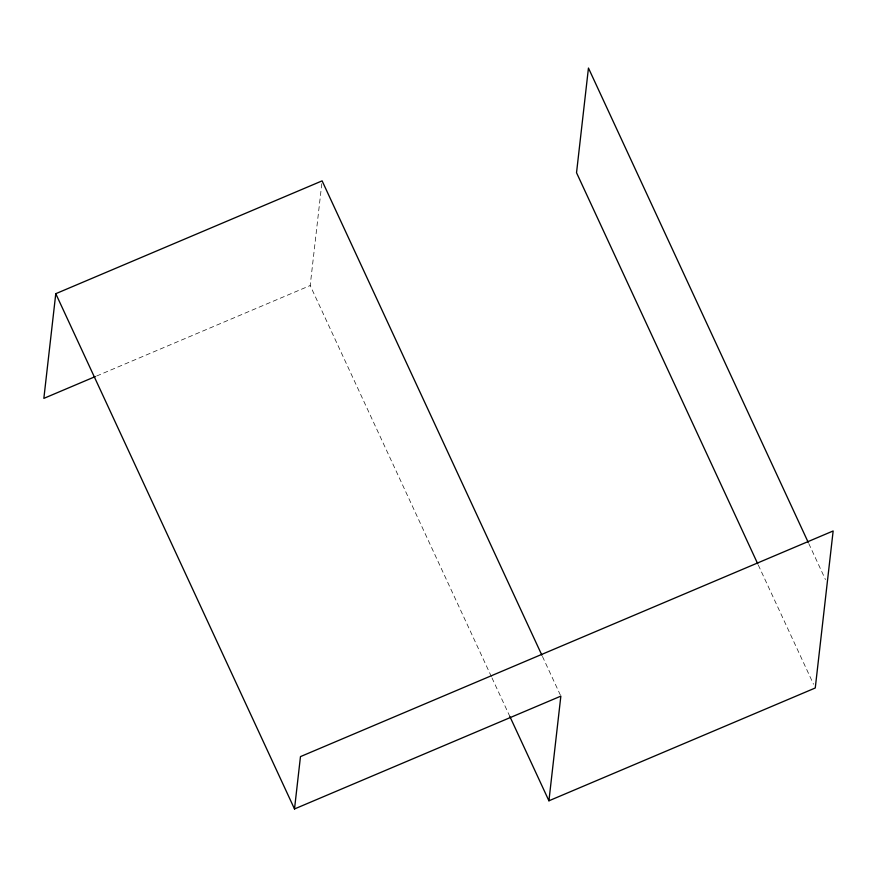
<?xml version="1.0" encoding="UTF-8"?>
<svg xmlns="http://www.w3.org/2000/svg" width="877" height="877" viewBox="0 0 877 877"><rect width="100%" height="100%" fill="white"/><g stroke="black" fill="none" stroke-linecap="round" stroke-linejoin="round"><path stroke-width="0.66" stroke-dasharray="4.38 3.29" d="M491.394 676.649L310.195 285.551L321.804 183.589M96.613 376.025L310.195 285.551M808.78 543.576L825.465 579.576M758.309 565.062L813.538 684.257M542.435 656.402L560.852 696.13M491.975 677.888L509.8 716.377"/><path stroke-width="1.32" d="M541.865 655.152L322.111 180.87L55.777 293.696L43.85 398.377L95.363 376.551M548.925 800.8L560.852 696.13L294.508 808.956L300.471 756.61L833.15 530.969L815.259 687.985L548.925 800.8L509.8 716.377M808.199 542.326L588.456 68.044L576.529 172.725L757.739 563.823M55.777 293.696L294.508 808.956"/></g></svg>
